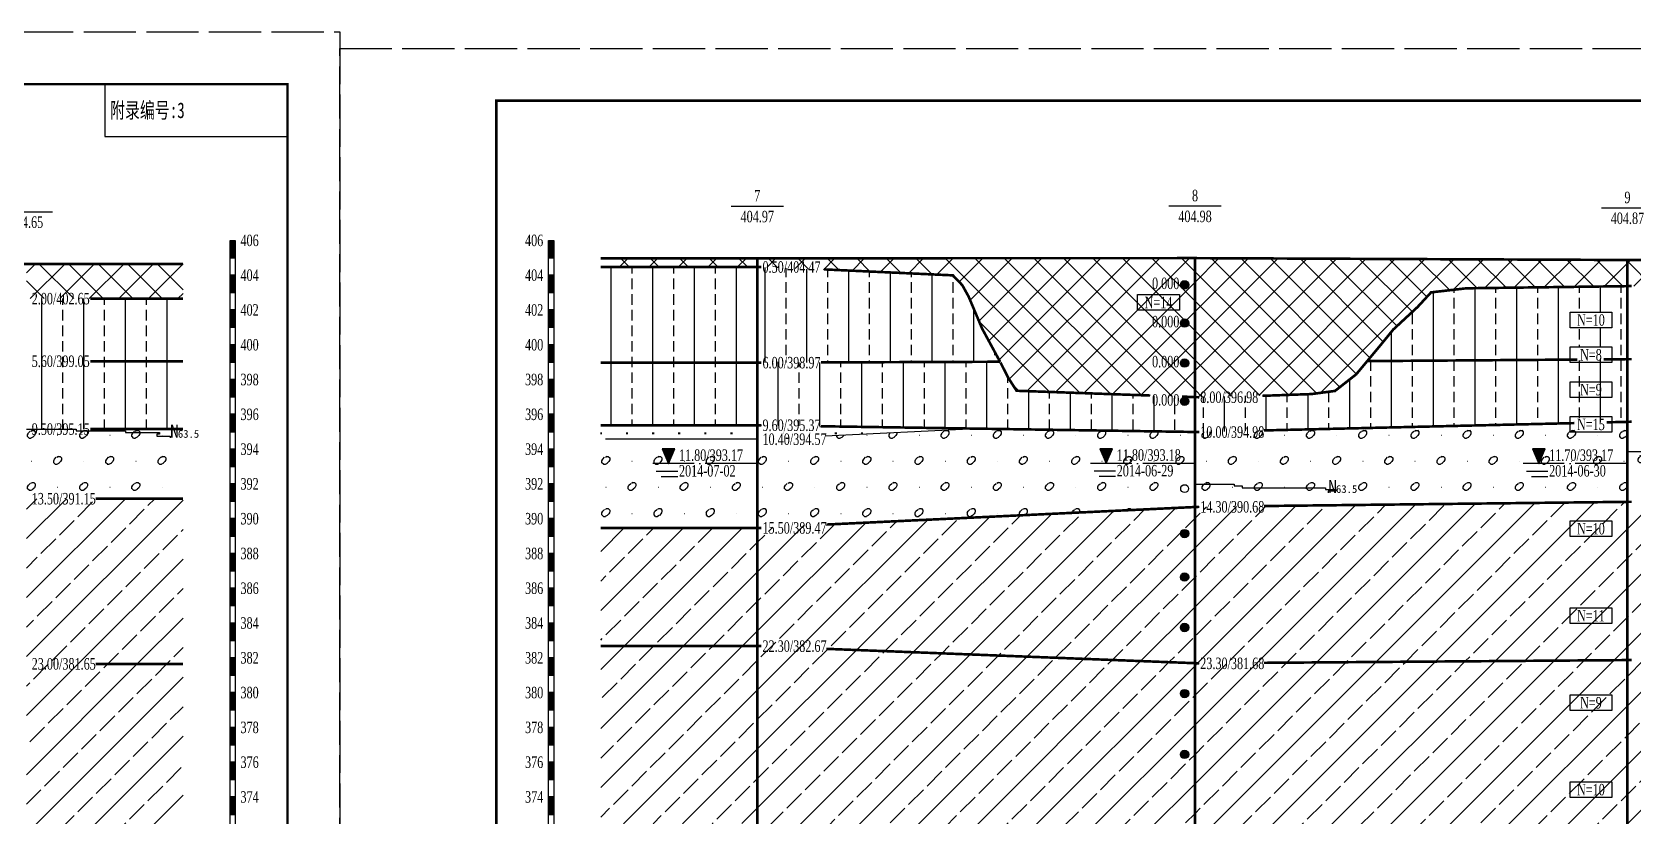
# Model space of a CAD drawing. Header units: millimetres. Extents: x -30 to 2967, y -786 to 1322.
# Drawn here: x 1327.5 to 1634.2, y -52.3 to 98 of the extents above; entities that cross this region are included whole.
import ezdxf
from ezdxf.enums import TextEntityAlignment as Align

# ---------------------------------------------------------------- set-up
doc = ezdxf.new("R2010")
doc.units = ezdxf.units.MM
doc.linetypes.add('SWX', pattern=[12, 10, -1, 0, -1])
doc.linetypes.add('XX', pattern=[12, 10, -2])
doc.layers.add('DXSW', color=7, linetype='Continuous')
doc.layers.add('MASKTEXT', color=7, linetype='Continuous')
doc.styles.add('Dzcd', font='TIMES.TTF')
doc.styles.get("Standard").update_dxf_attribs({"font": 'SimSun.ttf'})
pattern_1 = [(90, (901.454, -1295.301), (-8, 5e-16), [2, -1]), (90, (905.454, -1295.301), (-8, 5e-16), [])]
pattern_2 = [(45, (901.454, -1295.301), (-5.656854, 5.656854), []), (45, (907.111, -1295.301), (-2.828427, 8.48528), [4, -1])]
pattern_3 = [(0, (1466.4875, -1295.3008), (2.5, 4.33), [0, -5]), (0, (1466.5875, -1295.3008), (2.5, 4.33), [0, -5]), (0, (1466.4875, -1295.2008), (2.5, 4.33), [0, -5]), (0, (1466.5875, -1295.2008), (2.5, 4.33), [0, -5])]
pattern_4 = [(45, (1466.4875, -1295.3008), (-2.828427, 2.828427), []), (315, (1466.4875, -1295.3008), (2.828427, 2.828427), [])]
pattern_5 = [(90, (1466.4875, -1295.301), (-8, 5e-16), [2, -1]), (90, (1470.4875, -1295.301), (-8, 5e-16), [])]
pattern_6 = [(0, (1467.001, -1294.862), (5, 5), [0.3756, -9.6244]), (0, (1467.558, -1293.383), (5, 5), [0.3798, -9.6202]), (135, (1467.001, -1294.862), (-5.000023, -5.000023), [0.3906, -6.6804]), (315, (1467.938, -1293.383), (5.000023, 5.000023), [0.3828, -6.6883]), (90, (1466.725, -1294.5856), (-5, 5), [0.377, -9.623]), (270, (1468.2085, -1293.6537), (5, -5), [0.3751, -9.6249]), (45, (1466.882, -1293.8944), (-5.000023, 5.000023), [0.492, -6.5791]), (225, (1468.035, -1294.3756), (5.000023, -5.000023), [0.4449, -6.6262]), (63.4348, (1466.725, -1294.209), (-10.000075, -6e-05), [0.3513, -22.0094]), (243.4348, (1468.2085, -1294.028), (10.000075, 6e-05), [0.3886, -21.9721]), (63.4348, (1471.725, -1289.209), (-10.000075, -6e-05), [0.3513, -22.0094]), (243.4348, (1473.2085, -1289.028), (10.000075, 6e-05), [0.3886, -21.9721]), (63.4348, (1476.725, -1284.209), (-10.000075, -6e-05), [0.3513, -22.0094]), (243.4348, (1478.2085, -1284.028), (10.000075, 6e-05), [0.3886, -21.9721]), (63.4348, (1481.725, -1279.209), (-10.000075, -6e-05), [0.3513, -22.0094]), (243.4348, (1483.2085, -1279.028), (10.000075, 6e-05), [0.3886, -21.9721]), (26.5659, (1467.23, -1293.5465), (-9.998806, 0.000297), [0.3657, -21.9937]), (206.5659, (1467.72, -1294.69), (9.999964, 0.000282), [0.3838, -21.9769]), (26.5659, (1472.23, -1288.5465), (-9.998806, 0.000297), [0.3657, -21.9937]), (206.5659, (1472.72, -1289.69), (9.999964, 0.000282), [0.3838, -21.9769]), (0, (1472.482, -1294.288), (0, 10), [0.05, -9.95]), (0, (1477.482, -1289.288), (0, 10), [0.05, -9.95])]
pattern_7 = [(45, (1466.4875, -1295.301), (-5.656854, 5.656854), []), (45, (1472.1445, -1295.301), (-2.828427, 8.48528), [4, -1])]
pattern_8 = [(90, (0, 0), (-8, 5e-16), [2, -1]), (90, (4, 0), (-8, 5e-16), [])]

# ---------------------------------------------------------------- blocks, each defined once
blk = doc.blocks.new('TL_YZY')
h = blk.add_hatch(color=256)
edge = h.paths.add_edge_path()
edge.add_arc((0, -0.79), 0.8, 0, 360)
blk.add_circle((0, -0.79), 0.8)
blk = doc.blocks.new('TL_BGN')
blk.add_lwpolyline([(-8, 0), (0, 0), (0, -3), (-8, -3)], close=True)
blk = doc.blocks.new('TL_RDY')
blk.add_circle((0, -1.51), 0.75)
blk = doc.blocks.new('tl_shw')
blk.add_hatch(color=256).paths.add_polyline_path([(1.21, 2.81), (-1.21, 2.81), (0, -0.04)])
for p, q in [((-2.35, -1.44), (1.77, -1.44)), ((1.77, -2.55), (-1.39, -2.55))]:
    blk.add_line(p, q)
at = {"flags": 128}
blk.add_lwpolyline([(1.21, 2.81), (-1.21, 2.81), (0, -0.04)], close=True, dxfattribs=at)

msp = doc.modelspace()

# ---------------------------------------------------------------- hatches: boundary and pattern name
for points in [[(1365.49, 54.7), (1365.49, 58.03), (1366.49, 58.03), (1366.49, 54.7)], [(1426.49, 54.7), (1426.49, 58.03), (1427.49, 58.03), (1427.49, 54.7)], [(1365.49, 48.03), (1365.49, 51.37), (1366.49, 51.37), (1366.49, 48.03)], [(1426.49, 48.03), (1426.49, 51.37), (1427.49, 51.37), (1427.49, 48.03)], [(1365.49, 41.37), (1365.49, 44.7), (1366.49, 44.7), (1366.49, 41.37)], [(1426.49, 41.37), (1426.49, 44.7), (1427.49, 44.7), (1427.49, 41.37)], [(1365.49, 34.7), (1365.49, 38.03), (1366.49, 38.03), (1366.49, 34.7)], [(1426.49, 34.7), (1426.49, 38.03), (1427.49, 38.03), (1427.49, 34.7)], [(1365.49, 28.03), (1365.49, 31.37), (1366.49, 31.37), (1366.49, 28.03)], [(1426.49, 28.03), (1426.49, 31.37), (1427.49, 31.37), (1427.49, 28.03)], [(1365.49, 21.37), (1365.49, 24.7), (1366.49, 24.7), (1366.49, 21.37)], [(1426.49, 21.37), (1426.49, 24.7), (1427.49, 24.7), (1427.49, 21.37)], [(1365.49, 14.7), (1365.49, 18.03), (1366.49, 18.03), (1366.49, 14.7)], [(1426.49, 14.7), (1426.49, 18.03), (1427.49, 18.03), (1427.49, 14.7)], [(1365.49, 8.03), (1365.49, 11.37), (1366.49, 11.37), (1366.49, 8.03)], [(1426.49, 8.03), (1426.49, 11.37), (1427.49, 11.37), (1427.49, 8.03)], [(1365.49, 1.37), (1365.49, 4.7), (1366.49, 4.7), (1366.49, 1.37)], [(1426.49, 1.37), (1426.49, 4.7), (1427.49, 4.7), (1427.49, 1.37)], [(1365.49, -5.3), (1365.49, -1.97), (1366.49, -1.97), (1366.49, -5.3)], [(1426.49, -5.3), (1426.49, -1.97), (1427.49, -1.97), (1427.49, -5.3)], [(1365.49, -11.97), (1365.49, -8.63), (1366.49, -8.63), (1366.49, -11.97)], [(1426.49, -11.97), (1426.49, -8.63), (1427.49, -8.63), (1427.49, -11.97)], [(1365.49, -18.63), (1365.49, -15.3), (1366.49, -15.3), (1366.49, -18.63)], [(1426.49, -18.63), (1426.49, -15.3), (1427.49, -15.3), (1427.49, -18.63)], [(1365.49, -25.3), (1365.49, -21.97), (1366.49, -21.97), (1366.49, -25.3)], [(1426.49, -25.3), (1426.49, -21.97), (1427.49, -21.97), (1427.49, -25.3)], [(1365.49, -31.97), (1365.49, -28.63), (1366.49, -28.63), (1366.49, -31.97)], [(1426.49, -31.97), (1426.49, -28.63), (1427.49, -28.63), (1427.49, -31.97)], [(1365.49, -38.63), (1365.49, -35.3), (1366.49, -35.3), (1366.49, -38.63)], [(1426.49, -38.63), (1426.49, -35.3), (1427.49, -35.3), (1427.49, -38.63)], [(1365.49, -45.3), (1365.49, -41.97), (1366.49, -41.97), (1366.49, -45.3)], [(1426.49, -45.3), (1426.49, -41.97), (1427.49, -41.97), (1427.49, -45.3)], [(1365.49, -51.97), (1365.49, -48.63), (1366.49, -48.63), (1366.49, -51.97)], [(1426.49, -51.97), (1426.49, -48.63), (1427.49, -48.63), (1427.49, -51.97)]]:
    msp.add_hatch(color=256).paths.add_polyline_path(points)
h = msp.add_hatch()
h.set_pattern_fill('素填土', color=256, style=0)
h.set_pattern_definition([(45, (901.454, -1295.3008), (-2.828427, 2.828427), []), (315, (901.454, -1295.3008), (2.828427, 2.828427), [])])
h.paths.add_polyline_path([(1326.49, 53.53), (1356.49, 53.53), (1356.49, 46.87), (1326.49, 46.87)])
h.paths.add_polyline_path([(1326.91, 45.15), (1338.93, 45.15), (1338.93, 48.6), (1326.91, 48.6)], flags=8)
h = msp.add_hatch()
h.set_pattern_fill('素填土', color=256, style=0)
h.set_pattern_definition(pattern_4)
h.paths.add_polyline_path([(1436.49, 54.6), (1466.49, 54.6), (1466.49, 52.93), (1436.49, 52.93)])
h = msp.add_hatch()
h.set_pattern_fill('黄土状粉质粘土', color=256, style=0)
h.set_pattern_definition(pattern_5)
h.paths.add_polyline_path([(1436.49, 52.93), (1466.49, 52.93), (1466.49, 34.6), (1436.49, 34.6)])
h = msp.add_hatch()
h.set_pattern_fill('素填土', color=256, style=0)
h.set_pattern_definition(pattern_4)
h.paths.add_polyline_path([(1466.49, 54.6), (1550.35, 54.63), (1550.35, 27.97), (1533.26, 28.59), (1516.16, 29.21), (1514.56, 31.72), (1513.02, 34.74), (1509.55, 41.15), (1506.97, 47.27), (1505.77, 49.44), (1503.96, 51.33), (1466.49, 52.93)])
h.paths.add_polyline_path([(1541.68, 48.09), (1547.91, 48.09), (1547.91, 51.45), (1541.68, 51.45)], flags=24)
h.paths.add_polyline_path([(1541.68, 40.76), (1547.91, 40.76), (1547.91, 44.12), (1541.68, 44.12)], flags=24)
h.paths.add_polyline_path([(1541.68, 33.09), (1547.91, 33.09), (1547.91, 36.45), (1541.68, 36.45)], flags=24)
h.paths.add_polyline_path([(1540.18, 44.44), (1546.53, 44.44), (1546.53, 47.79), (1540.18, 47.79)], flags=24)
h.paths.add_polyline_path([(1466.91, 51.21), (1478.93, 51.21), (1478.93, 54.66), (1466.91, 54.66)], flags=9)
h = msp.add_hatch()
h.set_pattern_fill('黄土状粉质粘土', color=256, style=0)
h.set_pattern_definition(pattern_8)
h.paths.add_polyline_path([(1513, 34.77), (1509.55, 41.15), (1506.97, 47.27), (1505.77, 49.44), (1503.96, 51.33), (1466.49, 52.93), (1466.49, 34.6), (1478.7, 34.64)])
h.paths.add_polyline_path([(1466.91, 32.88), (1478.93, 32.88), (1478.93, 36.33), (1466.91, 36.33)], flags=9)
h.paths.add_polyline_path([(1466.91, 51.21), (1478.93, 51.21), (1478.93, 54.66), (1466.91, 54.66)], flags=9)
h = msp.add_hatch()
h.set_pattern_fill('素填土', color=256, style=0)
h.set_pattern_definition(pattern_4)
h.paths.add_polyline_path([(1550.35, 54.63), (1633.19, 54.27), (1633.19, 49.27), (1602.36, 48.85), (1595.57, 48.07), (1593, 45.28), (1588.32, 40.94), (1585.87, 37.93), (1583.45, 35.03), (1581.22, 32.36), (1577.17, 29.18), (1572.66, 28.58), (1550.35, 27.97)])
h.paths.add_polyline_path([(1550.78, 26.25), (1562.79, 26.25), (1562.79, 29.7), (1550.78, 29.7)], flags=9)
h = msp.add_hatch()
h.set_pattern_fill('素填土', color=256, style=0)
h.set_pattern_definition(pattern_4)
h.paths.add_polyline_path([(1633.19, 54.27), (1695.19, 53.73), (1695.19, 47.07), (1633.19, 49.27)])
edge = h.paths.add_edge_path(flags=16)
edge.add_arc((1659.19, 51.19), 2, 0, 360)
h.paths.add_polyline_path([(1665.67, 47.46), (1670.7, 47.46), (1670.7, 54.02), (1665.67, 54.02)], flags=25)
h.paths.add_polyline_path([(1669.91, 48.32), (1672.29, 48.32), (1672.29, 51.2), (1669.91, 51.2)], flags=24)
h.paths.add_polyline_path([(1669.89, 50.8), (1675.22, 50.8), (1675.22, 53.8), (1669.89, 53.8)], flags=24)
h.paths.add_polyline_path([(1633.61, 47.55), (1645.63, 47.55), (1645.63, 51), (1633.61, 51)], flags=25)
h = msp.add_hatch()
h.set_pattern_fill('黄土状粉质粘土', color=256, style=0)
h.set_pattern_definition(pattern_8)
h.paths.add_polyline_path([(1633.19, 49.26), (1602.36, 48.85), (1595.57, 48.07), (1593, 45.28), (1588.32, 40.94), (1585.87, 37.93), (1583.44, 35.02), (1622.19, 35.21), (1622.19, 37.6), (1630.19, 37.6), (1630.19, 35.25), (1633.19, 35.27)])
h.paths.add_polyline_path([(1622.19, 44.27), (1630.19, 44.27), (1630.19, 41.27), (1622.19, 41.27)], flags=16)
h.paths.add_polyline_path([(1623.01, 41.07), (1629.36, 41.07), (1629.36, 44.42), (1623.01, 44.42)], flags=24)
h = msp.add_hatch()
h.set_pattern_fill('黄土状粉质粘土', color=256, style=0)
h.set_pattern_definition(pattern_8)
h.paths.add_polyline_path([(1633.19, 49.27), (1695.19, 47.07), (1695.19, 34.4), (1633.19, 35.27)])
edge = h.paths.add_edge_path(flags=16)
edge.add_arc((1659.19, 41.63), 2, 0, 360)
h.paths.add_polyline_path([(1686.51, 44.86), (1692.75, 44.86), (1692.75, 48.22), (1686.51, 48.22)], flags=24)
h.paths.add_polyline_path([(1686.51, 38.19), (1692.75, 38.19), (1692.75, 41.55), (1686.51, 41.55)], flags=24)
h.paths.add_polyline_path([(1665.67, 37.86), (1670.7, 37.86), (1670.7, 44.43), (1665.67, 44.43)], flags=24)
h.paths.add_polyline_path([(1669.91, 38.72), (1672.29, 38.72), (1672.29, 41.61), (1669.91, 41.61)], flags=24)
h.paths.add_polyline_path([(1669.89, 41.2), (1674, 41.2), (1674, 44.2), (1669.89, 44.2)], flags=24)
h.paths.add_polyline_path([(1633.61, 47.55), (1645.63, 47.55), (1645.63, 51), (1633.61, 51)], flags=9)
h.paths.add_polyline_path([(1633.61, 33.55), (1645.63, 33.55), (1645.63, 37), (1633.61, 37)], flags=9)
h = msp.add_hatch()
h.set_pattern_fill('黄土状粉质粘土', color=256, style=0)
h.set_pattern_definition(pattern_1)
h.paths.add_polyline_path([(1326.49, 46.87), (1356.49, 46.87), (1356.49, 34.87), (1326.49, 34.87)])
h.paths.add_polyline_path([(1326.91, 45.15), (1338.93, 45.15), (1338.93, 48.6), (1326.91, 48.6)], flags=8)
h.paths.add_polyline_path([(1326.91, 33.15), (1338.93, 33.15), (1338.93, 36.6), (1326.91, 36.6)], flags=8)
h = msp.add_hatch()
h.set_pattern_fill('黄土状粉质粘土', color=256, style=0)
h.set_pattern_definition(pattern_8)
h.paths.add_polyline_path([(1633.19, 35.27), (1695.19, 34.4), (1695.19, 19.4), (1633.19, 23.27)])
edge = h.paths.add_edge_path(flags=16)
edge.add_arc((1659.19, 28.28), 2, 0, 360)
h.paths.add_polyline_path([(1686.51, 31.53), (1692.75, 31.53), (1692.75, 34.89), (1686.51, 34.89)], flags=24)
h.paths.add_polyline_path([(1686.51, 24.86), (1692.75, 24.86), (1692.75, 28.22), (1686.51, 28.22)], flags=24)
h.paths.add_polyline_path([(1665.67, 24.39), (1670.7, 24.39), (1670.7, 30.96), (1665.67, 30.96)], flags=24)
h.paths.add_polyline_path([(1669.91, 25.25), (1672.29, 25.25), (1672.29, 28.13), (1669.91, 28.13)], flags=24)
h.paths.add_polyline_path([(1669.89, 27.73), (1674, 27.73), (1674, 30.73), (1669.89, 30.73)], flags=24)
h.paths.add_polyline_path([(1633.61, 33.55), (1645.63, 33.55), (1645.63, 37), (1633.61, 37)], flags=9)
h.paths.add_polyline_path([(1633.61, 21.55), (1645.63, 21.55), (1645.63, 25), (1633.61, 25)], flags=25)
h.paths.add_polyline_path([(1686.51, 18.19), (1692.75, 18.19), (1692.75, 21.55), (1686.51, 21.55)], flags=9)
h = msp.add_hatch()
h.set_pattern_fill('黄土状粉质粘土', color=256, style=0)
h.set_pattern_definition(pattern_1)
h.paths.add_polyline_path([(1326.49, 34.87), (1356.49, 34.87), (1356.49, 21.87), (1326.49, 21.87)])
h.paths.add_polyline_path([(1326.91, 33.15), (1338.93, 33.15), (1338.93, 36.6), (1326.91, 36.6)], flags=8)
h.paths.add_polyline_path([(1326.91, 20.15), (1338.93, 20.15), (1338.93, 23.6), (1326.91, 23.6)], flags=8)
h = msp.add_hatch()
h.set_pattern_fill('黄土状粉质粘土', color=256, style=0)
h.set_pattern_definition(pattern_5)
h.paths.add_polyline_path([(1436.49, 34.6), (1466.49, 34.6), (1466.49, 22.6), (1436.49, 22.6)])
h = msp.add_hatch()
h.set_pattern_fill('黄土状粉质粘土', color=256, style=0)
h.set_pattern_definition(pattern_5)
h.paths.add_polyline_path([(1466.49, 34.6), (1513, 34.77), (1514.56, 31.72), (1516.16, 29.21), (1533.26, 28.59), (1550.35, 27.97), (1550.35, 21.3), (1466.49, 22.6)])
h.paths.add_polyline_path([(1541.68, 25.76), (1547.91, 25.76), (1547.91, 29.12), (1541.68, 29.12)], flags=24)
h.paths.add_polyline_path([(1466.91, 32.88), (1478.93, 32.88), (1478.93, 36.33), (1466.91, 36.33)], flags=9)
h.paths.add_polyline_path([(1466.91, 20.88), (1478.93, 20.88), (1478.93, 24.33), (1466.91, 24.33)], flags=9)
h = msp.add_hatch()
h.set_pattern_fill('黄土状粉质粘土', color=256, style=0)
h.set_pattern_definition(pattern_8)
h.paths.add_polyline_path([(1550.35, 27.97), (1572.66, 28.58), (1577.17, 29.18), (1581.22, 32.36), (1583.44, 35.02), (1633.19, 35.27), (1633.19, 23.27), (1550.35, 21.3)])
h.paths.add_polyline_path([(1623.58, 27.73), (1628.79, 27.73), (1628.79, 31.09), (1623.58, 31.09)], flags=24)
h.paths.add_polyline_path([(1550.78, 26.25), (1562.79, 26.25), (1562.79, 29.7), (1550.78, 29.7)], flags=24)
h.paths.add_polyline_path([(1550.78, 19.58), (1563.93, 19.58), (1563.93, 23.03), (1550.78, 23.03)], flags=9)
h.paths.add_polyline_path([(1622.19, 24.27), (1630.19, 24.27), (1630.19, 21.27), (1622.19, 21.27)])
h.paths.add_polyline_path([(1622.19, 24.27), (1630.19, 24.27), (1630.19, 21.27), (1622.19, 21.27)], flags=16)
h.paths.add_polyline_path([(1623.01, 21.07), (1629.36, 21.07), (1629.36, 24.42), (1623.01, 24.42)], flags=9)
h = msp.add_hatch()
h.set_pattern_fill('卵石', color=256, style=0)
h.set_pattern_definition([(0, (0.5137, 0.439), (5, 5), [0.3756, -9.6244]), (0, (1.0705, 1.918), (5, 5), [0.3798, -9.6202]), (135, (0.514, 0.439), (-5.000023, -5.000023), [0.3906, -6.6804]), (315, (1.45, 1.918), (5.000023, 5.000023), [0.3828, -6.6883]), (90, (0.2375, 0.715), (-5, 5), [0.377, -9.623]), (270, (1.721, 1.647), (5, -5), [0.3751, -9.6249]), (45, (0.3946, 1.4064), (-5.000023, 5.000023), [0.492, -6.5791]), (225, (1.547, 0.925), (5.000023, -5.000023), [0.4449, -6.6262]), (63.4348, (0.2375, 1.092), (-10.000075, -6e-05), [0.3513, -22.0094]), (243.4348, (1.721, 1.273), (10.000075, 6e-05), [0.3886, -21.9721]), (63.4348, (5.2375, 6.092), (-10.000075, -6e-05), [0.3513, -22.0094]), (243.4348, (6.721, 6.273), (10.000075, 6e-05), [0.3886, -21.9721]), (63.4348, (10.2375, 11.092), (-10.000075, -6e-05), [0.3513, -22.0094]), (243.4348, (11.721, 11.273), (10.000075, 6e-05), [0.3886, -21.9721]), (63.4348, (15.2375, 16.092), (-10.000075, -6e-05), [0.3513, -22.0094]), (243.4348, (16.721, 16.273), (10.000075, 6e-05), [0.3886, -21.9721]), (26.5659, (0.7425, 1.7543), (-9.998806, 0.000297), [0.3657, -21.9937]), (206.5659, (1.2326, 0.6106), (9.999964, 0.000282), [0.3838, -21.9769]), (26.5659, (5.7425, 6.7543), (-9.998806, 0.000297), [0.3657, -21.9937]), (206.5659, (6.2326, 5.6106), (9.999964, 0.000282), [0.3838, -21.9769]), (0, (5.994, 1.013), (0, 10), [0.05, -9.95]), (0, (10.994, 6.013), (0, 10), [0.05, -9.95])])
h.paths.add_polyline_path([(1633.19, 23.27), (1695.19, 19.4), (1695.19, 8.73), (1633.19, 7.93)])
edge = h.paths.add_edge_path(flags=16)
edge.add_arc((1653.07, 12.99), 2, 0, 360)
h.paths.add_polyline_path([(1686.51, 18.19), (1692.75, 18.19), (1692.75, 21.55), (1686.51, 21.55)], flags=24)
h.paths.add_polyline_path([(1669.61, 15.28), (1682.76, 15.28), (1682.76, 18.73), (1669.61, 18.73)], flags=24)
h.paths.add_polyline_path([(1669.63, 12.3), (1681.36, 12.3), (1681.36, 15.65), (1669.63, 15.65)], flags=24)
h.paths.add_polyline_path([(1655.47, 9.08), (1660.51, 9.08), (1660.51, 15.65), (1655.47, 15.65)], flags=24)
h.paths.add_polyline_path([(1659.71, 9.94), (1662.09, 9.94), (1662.09, 12.83), (1659.71, 12.83)], flags=24)
h.paths.add_polyline_path([(1659.69, 12.42), (1663.81, 12.42), (1663.81, 15.42), (1659.69, 15.42)], flags=24)
h.paths.add_polyline_path([(1633.61, 21.55), (1645.63, 21.55), (1645.63, 25), (1633.61, 25)], flags=9)
h.paths.add_polyline_path([(1633.61, 6.21), (1646.76, 6.21), (1646.76, 9.66), (1633.61, 9.66)], flags=9)
edge = h.paths.add_edge_path(flags=16)
edge.add_arc((1693.19, 11.22), 0.75, 0, 360)
h = msp.add_hatch()
h.set_pattern_fill('卵石', color=256, style=0)
h.set_pattern_definition([(0, (901.968, -1294.862), (5, 5), [0.3756, -9.6244]), (0, (902.5247, -1293.383), (5, 5), [0.3798, -9.6202]), (135, (901.968, -1294.862), (-5.000023, -5.000023), [0.3906, -6.6804]), (315, (902.9045, -1293.383), (5.000023, 5.000023), [0.3828, -6.6883]), (90, (901.6917, -1294.5856), (-5, 5), [0.377, -9.623]), (270, (903.175, -1293.6537), (5, -5), [0.3751, -9.6249]), (45, (901.849, -1293.8944), (-5.000023, 5.000023), [0.492, -6.5791]), (225, (903.001, -1294.3756), (5.000023, -5.000023), [0.4449, -6.6262]), (63.4348, (901.692, -1294.209), (-10.000075, -6e-05), [0.3513, -22.0094]), (243.4348, (903.175, -1294.028), (10.000075, 6e-05), [0.3886, -21.9721]), (63.4348, (906.692, -1289.209), (-10.000075, -6e-05), [0.3513, -22.0094]), (243.4348, (908.175, -1289.028), (10.000075, 6e-05), [0.3886, -21.9721]), (63.4348, (911.692, -1284.209), (-10.000075, -6e-05), [0.3513, -22.0094]), (243.4348, (913.175, -1284.028), (10.000075, 6e-05), [0.3886, -21.9721]), (63.4348, (916.692, -1279.209), (-10.000075, -6e-05), [0.3513, -22.0094]), (243.4348, (918.175, -1279.028), (10.000075, 6e-05), [0.3886, -21.9721]), (26.5659, (902.1967, -1293.5465), (-9.998806, 0.000297), [0.3657, -21.9937]), (206.5659, (902.6868, -1294.69), (9.999964, 0.000282), [0.3838, -21.9769]), (26.5659, (907.1967, -1288.5465), (-9.998806, 0.000297), [0.3657, -21.9937]), (206.5659, (907.6868, -1289.69), (9.999964, 0.000282), [0.3838, -21.9769]), (0, (907.449, -1294.288), (0, 10), [0.05, -9.95]), (0, (912.449, -1289.288), (0, 10), [0.05, -9.95])])
h.paths.add_polyline_path([(1326.49, 21.87), (1356.49, 21.87), (1356.49, 8.53), (1326.49, 8.53)])
h.paths.add_polyline_path([(1326.91, 20.15), (1338.93, 20.15), (1338.93, 23.6), (1326.91, 23.6)], flags=8)
h.paths.add_polyline_path([(1326.91, 6.81), (1340.06, 6.81), (1340.06, 10.26), (1326.91, 10.26)], flags=8)
h = msp.add_hatch()
h.set_pattern_fill('卵石', color=256, style=0)
h.set_pattern_definition(pattern_6)
h.paths.add_polyline_path([(1436.49, 22.6), (1466.49, 22.6), (1466.49, 2.93), (1436.49, 2.93)])
h.paths.add_polyline_path([(1436.59, 22.5), (1466.49, 22.6), (1466.49, 19.93), (1436.59, 19.93)], flags=16)
h.paths.add_polyline_path([(1450.91, 15.15), (1464.06, 15.15), (1464.06, 18.6), (1450.91, 18.6)], flags=24)
h.paths.add_polyline_path([(1450.93, 12.16), (1462.66, 12.16), (1462.66, 15.52), (1450.93, 15.52)], flags=24)
h = msp.add_hatch()
h.set_pattern_fill('中砂', color=256, style=0)
h.set_pattern_definition(pattern_3)
h.paths.add_polyline_path([(1436.59, 22.5), (1466.49, 22.6), (1466.49, 19.93), (1436.59, 19.93)])
h = msp.add_hatch()
h.set_pattern_fill('卵石', color=256, style=0)
h.set_pattern_definition(pattern_6)
h.paths.add_polyline_path([(1466.49, 22.6), (1550.35, 21.3), (1550.35, 6.97), (1466.49, 2.93)])
h.paths.add_polyline_path([(1466.59, 22.5), (1508.42, 21.95), (1466.59, 19.93)], flags=16)
h.paths.add_polyline_path([(1534.78, 15.18), (1547.93, 15.18), (1547.93, 18.63), (1534.78, 18.63)], flags=24)
h.paths.add_polyline_path([(1534.79, 12.19), (1546.52, 12.19), (1546.52, 15.55), (1534.79, 15.55)], flags=24)
h.paths.add_polyline_path([(1466.91, 20.88), (1478.93, 20.88), (1478.93, 24.33), (1466.91, 24.33)], flags=9)
h.paths.add_polyline_path([(1466.91, 18.21), (1480.06, 18.21), (1480.06, 21.66), (1466.91, 21.66)], flags=24)
h.paths.add_polyline_path([(1466.91, 1.21), (1480.06, 1.21), (1480.06, 4.66), (1466.91, 4.66)], flags=9)
h = msp.add_hatch()
h.set_pattern_fill('中砂', color=256, style=0)
h.set_pattern_definition(pattern_3)
h.paths.add_polyline_path([(1466.59, 22.5), (1508.42, 21.95), (1466.59, 19.93)])
h = msp.add_hatch()
h.set_pattern_fill('卵石', color=256, style=0)
h.set_pattern_definition(pattern_6)
h.paths.add_polyline_path([(1550.35, 21.3), (1633.19, 23.27), (1633.19, 7.93), (1550.35, 6.97)])
h.paths.add_polyline_path([(1623.01, 21.07), (1629.36, 21.07), (1629.36, 24.42), (1623.01, 24.42)], flags=9)
h.paths.add_polyline_path([(1617.61, 15.15), (1630.76, 15.15), (1630.76, 18.6), (1617.61, 18.6)], flags=24)
h.paths.add_polyline_path([(1617.63, 12.17), (1629.36, 12.17), (1629.36, 15.52), (1617.63, 15.52)], flags=24)
h.paths.add_polyline_path([(1550.78, 19.58), (1563.93, 19.58), (1563.93, 23.03), (1550.78, 23.03)], flags=24)
h.paths.add_polyline_path([(1550.78, 5.25), (1563.93, 5.25), (1563.93, 8.7), (1550.78, 8.7)], flags=9)
h = msp.add_hatch()
h.set_pattern_fill('粉质粘土', color=256, style=0)
h.set_pattern_definition(pattern_2)
h.paths.add_polyline_path([(1326.49, 8.53), (1356.49, 8.53), (1356.49, -23.13), (1326.49, -23.13)])
h.paths.add_polyline_path([(1326.91, 6.81), (1340.06, 6.81), (1340.06, 10.26), (1326.91, 10.26)], flags=8)
h.paths.add_polyline_path([(1326.91, -24.85), (1340.06, -24.85), (1340.06, -21.4), (1326.91, -21.4)], flags=8)
h = msp.add_hatch()
h.set_pattern_fill('粉质粘土', color=256, style=0)
h.set_pattern_definition(pattern_7)
h.paths.add_polyline_path([(1633.19, 7.93), (1695.19, 8.73), (1695.19, -25.6), (1633.19, -22.4)])
edge = h.paths.add_edge_path(flags=16)
edge.add_arc((1659.19, -7.74), 2, 0, 360)
h.paths.add_polyline_path([(1665.67, -11.45), (1670.7, -11.45), (1670.7, -4.89), (1665.67, -4.89)], flags=24)
h.paths.add_polyline_path([(1669.9, -10.6), (1672.3, -10.6), (1672.3, -7.68), (1669.9, -7.68)], flags=24)
h.paths.add_polyline_path([(1669.89, -8.11), (1674, -8.11), (1674, -5.11), (1669.89, -5.11)], flags=24)
h.paths.add_polyline_path([(1633.61, 6.21), (1646.76, 6.21), (1646.76, 9.66), (1633.61, 9.66)], flags=9)
h.paths.add_polyline_path([(1633.61, -24.12), (1646.76, -24.12), (1646.76, -20.67), (1633.61, -20.67)], flags=25)
h = msp.add_hatch()
h.set_pattern_fill('粉质粘土', color=256, style=0)
h.set_pattern_definition(pattern_7)
h.paths.add_polyline_path([(1466.49, 2.93), (1550.35, 6.97), (1550.35, -23.03), (1466.49, -19.73)])
h.paths.add_polyline_path([(1466.91, 1.21), (1480.06, 1.21), (1480.06, 4.66), (1466.91, 4.66)], flags=24)
h.paths.add_polyline_path([(1466.91, -21.45), (1480.06, -21.45), (1480.06, -18), (1466.91, -18)], flags=25)
h = msp.add_hatch()
h.set_pattern_fill('粉质粘土', color=256, style=0)
h.set_pattern_definition(pattern_7)
h.paths.add_polyline_path([(1550.35, 6.97), (1633.19, 7.93), (1633.19, -22.4), (1550.35, -23.03)])
h.paths.add_polyline_path([(1623.02, -15.59), (1629.36, -15.59), (1629.36, -12.25), (1623.02, -12.25)], flags=24)
h.paths.add_polyline_path([(1623.01, 1.07), (1629.36, 1.07), (1629.36, 4.42), (1623.01, 4.42)], flags=24)
h.paths.add_polyline_path([(1550.78, 5.25), (1563.93, 5.25), (1563.93, 8.7), (1550.78, 8.7)], flags=9)
h.paths.add_polyline_path([(1550.78, -24.75), (1563.93, -24.75), (1563.93, -21.3), (1550.78, -21.3)], flags=9)
h = msp.add_hatch()
h.set_pattern_fill('粉质粘土', color=256, style=0)
h.set_pattern_definition(pattern_7)
h.paths.add_polyline_path([(1436.49, 2.93), (1466.49, 2.93), (1466.49, -19.73), (1436.49, -19.73)])
h = msp.add_hatch()
h.set_pattern_fill('粉质粘土', color=256, style=0)
h.set_pattern_definition(pattern_7)
h.paths.add_polyline_path([(1466.49, -19.73), (1550.35, -23.03), (1550.35, -71.37), (1466.49, -72.07)])
h.paths.add_polyline_path([(1466.59, -53.83), (1550.36, -55.37), (1550.36, -71.37), (1466.59, -72.07)])
h.paths.add_polyline_path([(1540.18, -61.9), (1546.53, -61.9), (1546.53, -58.55), (1540.18, -58.55)], flags=24)
h.paths.add_polyline_path([(1466.91, -21.45), (1480.06, -21.45), (1480.06, -18), (1466.91, -18)], flags=9)
h.paths.add_polyline_path([(1466.91, -55.45), (1480.06, -55.45), (1480.06, -52), (1466.91, -52)], flags=24)
h.paths.add_polyline_path([(1466.91, -73.79), (1480.06, -73.79), (1480.06, -70.34), (1466.91, -70.34)], flags=9)
h = msp.add_hatch()
h.set_pattern_fill('粉质粘土', color=256, style=0)
h.set_pattern_definition(pattern_2)
h.paths.add_polyline_path([(1326.49, -23.13), (1356.49, -23.13), (1356.49, -61.8), (1326.49, -61.8)])
h.paths.add_polyline_path([(1326.59, -55.23), (1356.49, -55.13), (1356.49, -61.8), (1326.59, -61.8)], flags=0)
h.paths.add_polyline_path([(1326.91, -24.85), (1340.06, -24.85), (1340.06, -21.4), (1326.91, -21.4)], flags=8)
h.paths.add_polyline_path([(1326.91, -56.85), (1340.06, -56.85), (1340.06, -53.4), (1326.91, -53.4)], flags=8)
h.paths.add_polyline_path([(1326.91, -56.85), (1340.06, -56.85), (1340.06, -53.4), (1326.91, -53.4)], flags=8)
h.paths.add_polyline_path([(1326.91, -63.52), (1340.06, -63.52), (1340.06, -60.07), (1326.91, -60.07)], flags=8)
h = msp.add_hatch()
h.set_pattern_fill('粉质粘土', color=256, style=0)
h.set_pattern_definition(pattern_7)
h.paths.add_polyline_path([(1436.49, -19.73), (1466.49, -19.73), (1466.49, -72.07), (1436.49, -72.07)])
h.paths.add_polyline_path([(1436.59, -53.83), (1466.49, -53.73), (1466.49, -72.07), (1436.59, -72.07)], flags=16)
h = msp.add_hatch()
h.set_pattern_fill('粉质粘土', color=256, style=0)
h.set_pattern_definition(pattern_7)
h.paths.add_polyline_path([(1550.35, -23.03), (1633.19, -22.4), (1633.19, -65.73), (1550.35, -71.37)])
h.paths.add_polyline_path([(1550.46, -55.47), (1633.19, -54.4), (1633.19, -65.73), (1550.46, -71.37)])
h.paths.add_polyline_path([(1623.01, -48.93), (1629.36, -48.93), (1629.36, -45.58), (1623.01, -45.58)], flags=24)
h.paths.add_polyline_path([(1623.58, -32.27), (1628.79, -32.27), (1628.79, -28.91), (1623.58, -28.91)], flags=24)
h.paths.add_polyline_path([(1550.78, -24.75), (1563.93, -24.75), (1563.93, -21.3), (1550.78, -21.3)], flags=9)
h.paths.add_polyline_path([(1550.78, -57.09), (1563.93, -57.09), (1563.93, -53.64), (1550.78, -53.64)], flags=24)
h.paths.add_polyline_path([(1550.78, -73.09), (1563.93, -73.09), (1563.93, -69.64), (1550.78, -69.64)], flags=9)
h = msp.add_hatch()
h.set_pattern_fill('粉质粘土', color=256, style=0)
h.set_pattern_definition(pattern_7)
h.paths.add_polyline_path([(1633.19, -22.4), (1695.19, -25.6), (1695.19, -61.93), (1633.19, -65.73)])
edge = h.paths.add_edge_path(flags=16)
edge.add_arc((1659.19, -43.94), 2, 0, 360)
h.paths.add_polyline_path([(1633.29, -54.5), (1695.19, -53.6), (1695.19, -61.93), (1633.29, -65.73)])
h.paths.add_polyline_path([(1665.67, -47.44), (1670.7, -47.44), (1670.7, -40.87), (1665.67, -40.87)], flags=24)
h.paths.add_polyline_path([(1669.9, -46.58), (1672.3, -46.58), (1672.3, -43.67), (1669.9, -43.67)], flags=24)
h.paths.add_polyline_path([(1669.89, -44.1), (1674, -44.1), (1674, -41.1), (1669.89, -41.1)], flags=24)
h.paths.add_polyline_path([(1633.61, -24.12), (1646.76, -24.12), (1646.76, -20.67), (1633.61, -20.67)], flags=9)
h.paths.add_polyline_path([(1633.61, -56.12), (1646.76, -56.12), (1646.76, -52.67), (1633.61, -52.67)], flags=24)
h.paths.add_polyline_path([(1633.61, -67.45), (1646.76, -67.45), (1646.76, -64), (1633.61, -64)], flags=9)

# ---------------------------------------------------------------- linework, layer by layer
for p, q in [((1461.49, 64.6), (1471.49, 64.6)), ((1545.35, 64.63), (1555.35, 64.63)), ((1321.49, 63.53), (1331.49, 63.53)), ((1628.19, 64.27), (1638.19, 64.27)), ((1436.59, 22.5), (1467.29, 22.6)), ((1478.45, 22.34), (1508.42, 21.95)), ((1479.47, 20.55), (1508.42, 21.95)), ((1466.49, 19.93), (1437.39, 19.93))]:
    msp.add_line(p, q)
at = {"linetype": 'XX'}
for points in [[(821.45, -218.63), (821.45, 97.97), (1386.49, 97.97), (1386.49, -218.63)], [(1386.49, -218.63), (1386.49, 94.83), (1950.85, 94.83), (1950.85, -218.63)]]:
    msp.add_lwpolyline(points, close=True, dxfattribs=at)
at = {"const_width": 0.5}
for points in [[(851.45, -208.63), (851.45, 87.97), (1376.49, 87.97), (1376.49, -208.63)], [(1416.49, -208.63), (1416.49, 84.83), (1940.85, 84.83), (1940.85, -208.63)]]:
    msp.add_lwpolyline(points, close=True, dxfattribs=at)
msp.add_lwpolyline([(1341.49, 87.97), (1341.49, 77.97), (1376.49, 77.97)])
for points in [[(871.45, 57.97), (901.45, 57.97), (922.23, 57.67), (943, 57.38), (963.78, 57.09), (984.55, 56.8), (1005.33, 56.29), (1026.1, 55.78), (1046.88, 55.27), (1067.65, 54.77), (1083.45, 54.39), (1099.25, 54.02), (1115.05, 53.64), (1130.85, 53.27), (1155.3, 53.27), (1179.75, 53.28), (1204.2, 53.29), (1228.65, 53.3), (1253.11, 53.36), (1277.57, 53.42), (1302.03, 53.47), (1326.49, 53.53), (1356.49, 53.53)], [(1436.49, 54.6), (1466.49, 54.6), (1487.45, 54.61), (1508.42, 54.62), (1529.39, 54.62), (1550.35, 54.63), (1571.06, 54.54), (1591.77, 54.45), (1612.48, 54.36), (1633.19, 54.27), (1648.69, 54.13), (1664.19, 54), (1679.69, 53.87), (1695.19, 53.73), (1719.65, 53.52), (1744.12, 53.32), (1768.59, 53.11), (1793.05, 52.9), (1817.5, 53.38), (1841.95, 53.87), (1866.4, 54.35), (1890.85, 54.83), (1920.85, 54.83)], [(1467.29, 52.93), (1436.49, 52.93)], [(1338.7, 46.87), (1356.49, 46.87)], [(1338.7, 34.87), (1356.49, 34.87)], [(1467.29, 34.6), (1436.49, 34.6)], [(1478.7, 34.64), (1513, 34.77)], [(1583.28, 34.89), (1623.58, 35.19)], [(1628.66, 35.23), (1633.99, 35.27)], [(1338.7, 21.87), (1356.49, 21.87)], [(1467.29, 22.6), (1436.49, 22.6)], [(1478.7, 22.41), (1551.15, 21.3)], [(1563.58, 21.61), (1623.01, 23.01)], [(1629.21, 23.16), (1633.99, 23.27)], [(1339.72, 8.53), (1356.49, 8.53)], [(1479.72, 3.57), (1551.15, 6.97)], [(1563.58, 7.12), (1633.99, 7.93)], [(1467.29, 2.93), (1436.49, 2.93)], [(1467.29, -19.73), (1436.49, -19.73)], [(1479.72, -20.25), (1551.15, -23.03)], [(1339.72, -23.13), (1356.49, -23.13)], [(1563.58, -22.93), (1633.99, -22.4)]]:
    msp.add_lwpolyline(points, dxfattribs=at)
for points in [[(1365.49, 54.7), (1365.49, 58.03), (1366.49, 58.03), (1366.49, 54.7)], [(1426.49, 54.7), (1426.49, 58.03), (1427.49, 58.03), (1427.49, 54.7)], [(1365.49, 51.37), (1365.49, 54.7), (1366.49, 54.7), (1366.49, 51.37)], [(1426.49, 51.37), (1426.49, 54.7), (1427.49, 54.7), (1427.49, 51.37)], [(1365.49, 48.03), (1365.49, 51.37), (1366.49, 51.37), (1366.49, 48.03)], [(1426.49, 48.03), (1426.49, 51.37), (1427.49, 51.37), (1427.49, 48.03)], [(1365.49, 44.7), (1365.49, 48.03), (1366.49, 48.03), (1366.49, 44.7)], [(1426.49, 44.7), (1426.49, 48.03), (1427.49, 48.03), (1427.49, 44.7)], [(1365.49, 41.37), (1365.49, 44.7), (1366.49, 44.7), (1366.49, 41.37)], [(1426.49, 41.37), (1426.49, 44.7), (1427.49, 44.7), (1427.49, 41.37)], [(1365.49, 38.03), (1365.49, 41.37), (1366.49, 41.37), (1366.49, 38.03)], [(1426.49, 38.03), (1426.49, 41.37), (1427.49, 41.37), (1427.49, 38.03)], [(1365.49, 34.7), (1365.49, 38.03), (1366.49, 38.03), (1366.49, 34.7)], [(1426.49, 34.7), (1426.49, 38.03), (1427.49, 38.03), (1427.49, 34.7)], [(1365.49, 31.37), (1365.49, 34.7), (1366.49, 34.7), (1366.49, 31.37)], [(1426.49, 31.37), (1426.49, 34.7), (1427.49, 34.7), (1427.49, 31.37)], [(1365.49, 28.03), (1365.49, 31.37), (1366.49, 31.37), (1366.49, 28.03)], [(1426.49, 28.03), (1426.49, 31.37), (1427.49, 31.37), (1427.49, 28.03)], [(1365.49, 24.7), (1365.49, 28.03), (1366.49, 28.03), (1366.49, 24.7)], [(1426.49, 24.7), (1426.49, 28.03), (1427.49, 28.03), (1427.49, 24.7)], [(1365.49, 21.37), (1365.49, 24.7), (1366.49, 24.7), (1366.49, 21.37)], [(1426.49, 21.37), (1426.49, 24.7), (1427.49, 24.7), (1427.49, 21.37)], [(1365.49, 18.03), (1365.49, 21.37), (1366.49, 21.37), (1366.49, 18.03)], [(1426.49, 18.03), (1426.49, 21.37), (1427.49, 21.37), (1427.49, 18.03)], [(1365.49, 14.7), (1365.49, 18.03), (1366.49, 18.03), (1366.49, 14.7)], [(1426.49, 14.7), (1426.49, 18.03), (1427.49, 18.03), (1427.49, 14.7)], [(1365.49, 11.37), (1365.49, 14.7), (1366.49, 14.7), (1366.49, 11.37)], [(1426.49, 11.37), (1426.49, 14.7), (1427.49, 14.7), (1427.49, 11.37)], [(1365.49, 8.03), (1365.49, 11.37), (1366.49, 11.37), (1366.49, 8.03)], [(1426.49, 8.03), (1426.49, 11.37), (1427.49, 11.37), (1427.49, 8.03)], [(1365.49, 4.7), (1365.49, 8.03), (1366.49, 8.03), (1366.49, 4.7)], [(1426.49, 4.7), (1426.49, 8.03), (1427.49, 8.03), (1427.49, 4.7)], [(1365.49, 1.37), (1365.49, 4.7), (1366.49, 4.7), (1366.49, 1.37)], [(1426.49, 1.37), (1426.49, 4.7), (1427.49, 4.7), (1427.49, 1.37)], [(1365.49, -1.97), (1365.49, 1.37), (1366.49, 1.37), (1366.49, -1.97)], [(1426.49, -1.97), (1426.49, 1.37), (1427.49, 1.37), (1427.49, -1.97)], [(1365.49, -5.3), (1365.49, -1.97), (1366.49, -1.97), (1366.49, -5.3)], [(1426.49, -5.3), (1426.49, -1.97), (1427.49, -1.97), (1427.49, -5.3)], [(1365.49, -8.63), (1365.49, -5.3), (1366.49, -5.3), (1366.49, -8.63)], [(1426.49, -8.63), (1426.49, -5.3), (1427.49, -5.3), (1427.49, -8.63)], [(1365.49, -11.97), (1365.49, -8.63), (1366.49, -8.63), (1366.49, -11.97)], [(1426.49, -11.97), (1426.49, -8.63), (1427.49, -8.63), (1427.49, -11.97)], [(1365.49, -15.3), (1365.49, -11.97), (1366.49, -11.97), (1366.49, -15.3)], [(1426.49, -15.3), (1426.49, -11.97), (1427.49, -11.97), (1427.49, -15.3)], [(1365.49, -18.63), (1365.49, -15.3), (1366.49, -15.3), (1366.49, -18.63)], [(1426.49, -18.63), (1426.49, -15.3), (1427.49, -15.3), (1427.49, -18.63)], [(1365.49, -21.97), (1365.49, -18.63), (1366.49, -18.63), (1366.49, -21.97)], [(1426.49, -21.97), (1426.49, -18.63), (1427.49, -18.63), (1427.49, -21.97)], [(1365.49, -25.3), (1365.49, -21.97), (1366.49, -21.97), (1366.49, -25.3)], [(1426.49, -25.3), (1426.49, -21.97), (1427.49, -21.97), (1427.49, -25.3)], [(1365.49, -28.63), (1365.49, -25.3), (1366.49, -25.3), (1366.49, -28.63)], [(1426.49, -28.63), (1426.49, -25.3), (1427.49, -25.3), (1427.49, -28.63)], [(1365.49, -31.97), (1365.49, -28.63), (1366.49, -28.63), (1366.49, -31.97)], [(1426.49, -31.97), (1426.49, -28.63), (1427.49, -28.63), (1427.49, -31.97)], [(1365.49, -35.3), (1365.49, -31.97), (1366.49, -31.97), (1366.49, -35.3)], [(1426.49, -35.3), (1426.49, -31.97), (1427.49, -31.97), (1427.49, -35.3)], [(1365.49, -38.63), (1365.49, -35.3), (1366.49, -35.3), (1366.49, -38.63)], [(1426.49, -38.63), (1426.49, -35.3), (1427.49, -35.3), (1427.49, -38.63)], [(1365.49, -41.97), (1365.49, -38.63), (1366.49, -38.63), (1366.49, -41.97)], [(1426.49, -41.97), (1426.49, -38.63), (1427.49, -38.63), (1427.49, -41.97)], [(1365.49, -45.3), (1365.49, -41.97), (1366.49, -41.97), (1366.49, -45.3)], [(1426.49, -45.3), (1426.49, -41.97), (1427.49, -41.97), (1427.49, -45.3)], [(1365.49, -48.63), (1365.49, -45.3), (1366.49, -45.3), (1366.49, -48.63)], [(1426.49, -48.63), (1426.49, -45.3), (1427.49, -45.3), (1427.49, -48.63)], [(1365.49, -51.97), (1365.49, -48.63), (1366.49, -48.63), (1366.49, -51.97)], [(1426.49, -51.97), (1426.49, -48.63), (1427.49, -48.63), (1427.49, -51.97)], [(1365.49, -55.3), (1365.49, -51.97), (1366.49, -51.97), (1366.49, -55.3)], [(1426.49, -55.3), (1426.49, -51.97), (1427.49, -51.97), (1427.49, -55.3)]]:
    msp.add_lwpolyline(points, close=True)
for points in [[(1466.49, 54.6, 0.5, 0.5, 0), (1466.49, -112.07, 0, 0, 0)], [(1550.35, 54.63, 0.5, 0.5, 0), (1550.35, -162.03, 0, 0, 0)], [(1633.19, 54.27, 0.5, 0.5, 0), (1633.19, -112.4, 0, 0, 0)]]:
    msp.add_lwpolyline(points, format="xyseb")
at = {"linetype": 'XX', "ltscale": 0.3, "const_width": 0.5}
for points in [[(1479.26, 52.47), (1503.96, 51.33), (1505.77, 49.44), (1506.97, 47.27), (1508.35, 44.01), (1509.55, 41.15), (1513.02, 34.74)], [(1563.27, 28.24), (1572.66, 28.58), (1577.17, 29.18), (1581.22, 32.36), (1581.22, 32.36), (1583.44, 35.02), (1585.87, 37.93), (1588.32, 40.94), (1593, 45.28), (1595.57, 48.07), (1602.36, 48.85), (1633.99, 49.27)], [(1513.08, 34.63), (1514.56, 31.72), (1516.16, 29.21), (1541.76, 28.3)], [(1547.83, 28.09), (1551.15, 27.97)]]:
    msp.add_lwpolyline(points, dxfattribs=at)
at = {"color": 1}
for points in [[(1326.49, 21.87), (1335.99, 21.87), (1335.99, 21.53), (1345.49, 21.53), (1345.49, 21.2), (1351.99, 21.2), (1351.99, 20.87), (1351.49, 20.87), (1351.49, 20.53), (1353.99, 20.53), (1353.99, 20.2)], [(1633.19, 17.6), (1641.69, 17.6), (1641.69, 17.27), (1645.69, 17.27), (1645.69, 16.93), (1650.19, 16.93), (1650.19, 16.6), (1652.19, 16.6), (1652.19, 16.27), (1653.19, 16.27), (1653.19, 15.93)], [(1550.35, 11.3), (1557.85, 11.3), (1557.85, 10.97), (1559.35, 10.97), (1559.35, 10.63), (1575.35, 10.63), (1575.35, 10.3), (1577.35, 10.3), (1577.35, 9.97), (1575.85, 9.97), (1575.85, 9.63)]]:
    msp.add_lwpolyline(points, dxfattribs=at)
at = {"layer": 'DXSW', "linetype": 'SWX'}
for p, q in [((1466.49, 15.27), (1446.49, 15.27)), ((1550.35, 15.3), (1530.35, 15.3)), ((1633.19, 15.27), (1613.19, 15.27))]:
    msp.add_line(p, q, dxfattribs=at)

# ---------------------------------------------------------------- block references
for name, p in [('TL_YZY', (1548.35, 50.3)), ('TL_BGN', (1547.35, 47.63)), ('TL_YZY', (1548.35, 42.97)), ('TL_BGN', (1630.19, 44.27)), ('TL_BGN', (1630.19, 37.6)), ('TL_YZY', (1548.35, 35.3)), ('TL_BGN', (1630.19, 30.93)), ('TL_YZY', (1548.35, 27.97)), ('TL_BGN', (1630.19, 24.27)), ('TL_RDY', (1548.35, 11.97)), ('TL_BGN', (1630.19, 4.27)), ('TL_YZY', (1548.35, 2.63)), ('TL_YZY', (1548.35, -5.7)), ('TL_BGN', (1630.19, -12.4)), ('TL_YZY', (1548.35, -15.37)), ('TL_YZY', (1548.35, -28.03)), ('TL_BGN', (1630.19, -29.07)), ('TL_YZY', (1548.35, -39.7)), ('TL_BGN', (1630.19, -45.73))]:
    msp.add_blockref(name, p)
at = {"layer": 'DXSW'}
for p in [(1449.49, 15.27), (1533.35, 15.3), (1616.19, 15.27)]:
    msp.add_blockref('tl_shw', p, dxfattribs=at)

# ---------------------------------------------------------------- texts
at = {"width": 0.7}
msp.add_text('附录编号:3', height=3, dxfattribs=at).set_placement((1342.49, 82.97), align=Align.MIDDLE_LEFT)
at = {"style": 'Dzcd', "width": 0.7}
for s, p in [('7', (1466.49, 66.6)), ('8', (1550.35, 66.63)), ('9', (1633.19, 66.27)), ('404.65', (1326.49, 61.53)), ('404.97', (1466.49, 62.6)), ('404.98', (1550.35, 62.63)), ('404.87', (1633.19, 62.27))]:
    msp.add_text(s, height=2.2, dxfattribs=at).set_placement(p, align=Align.MIDDLE_CENTER)
for s, p in [('406', (1367.49, 58.03)), ('404', (1367.49, 51.37)), ('402', (1367.49, 44.7)), ('400', (1367.49, 38.03)), ('398', (1367.49, 31.37)), ('396', (1367.49, 24.7)), ('394', (1367.49, 18.03)), ('392', (1367.49, 11.37)), ('390', (1367.49, 4.7)), ('388', (1367.49, -1.97)), ('386', (1367.49, -8.63)), ('384', (1367.49, -15.3)), ('382', (1367.49, -21.97)), ('380', (1367.49, -28.63)), ('378', (1367.49, -35.3)), ('376', (1367.49, -41.97)), ('374', (1367.49, -48.63))]:
    msp.add_text(s, height=2.2, dxfattribs=at).set_placement(p, align=Align.MIDDLE_LEFT)
for s, p in [('406', (1425.49, 58.03)), ('404', (1425.49, 51.37)), ('402', (1425.49, 44.7)), ('400', (1425.49, 38.03)), ('398', (1425.49, 31.37)), ('396', (1425.49, 24.7)), ('394', (1425.49, 18.03)), ('392', (1425.49, 11.37)), ('390', (1425.49, 4.7)), ('388', (1425.49, -1.97)), ('386', (1425.49, -8.63)), ('384', (1425.49, -15.3)), ('382', (1425.49, -21.97)), ('380', (1425.49, -28.63)), ('378', (1425.49, -35.3)), ('376', (1425.49, -41.97)), ('374', (1425.49, -48.63))]:
    msp.add_text(s, height=2.2, dxfattribs=at).set_placement(p, align=Align.MIDDLE_RIGHT)
at = {"color": 1}
for s, height, p in [('N', 2.5, (1353.99, 20.2)), ('63.5', 1.5, (1355.49, 20.2)), ('N', 2.5, (1575.85, 9.63)), ('63.5', 1.5, (1577.35, 9.63))]:
    msp.add_text(s, height=height, dxfattribs=at).set_placement(p)
at = {"layer": 'MASKTEXT', "style": 'Dzcd', "width": 0.7}
for s, p in [('0.50/404.47', (1467.49, 52.93)), ('2.00/402.65', (1327.49, 46.87)), ('5.60/399.05', (1327.49, 34.87)), ('6.00/398.97', (1467.49, 34.6)), ('8.00/396.98', (1551.35, 27.97)), ('9.50/395.15', (1327.49, 21.87)), ('9.60/395.37', (1467.49, 22.6)), ('10.00/394.98', (1551.35, 21.3)), ('10.40/394.57', (1467.49, 19.93)), ('13.50/391.15', (1327.49, 8.53)), ('14.30/390.68', (1551.35, 6.97)), ('15.50/389.47', (1467.49, 2.93)), ('22.30/382.67', (1467.49, -19.73)), ('23.00/381.65', (1327.49, -23.13)), ('23.30/381.68', (1551.35, -23.03))]:
    msp.add_text(s, height=2.2, dxfattribs=at).set_placement(p, align=Align.MIDDLE_LEFT)
for p in [(1547.35, 48.7), (1547.35, 41.37), (1547.35, 33.7), (1547.35, 26.37)]:
    msp.add_text('0.000', height=2.2, dxfattribs=at).set_placement(p, align=Align.RIGHT)
for s, p in [('N=14', (1543.35, 46.13)), ('N=10', (1626.19, 42.77)), ('N=8', (1626.19, 36.1)), ('N=9', (1626.19, 29.43)), ('N=15', (1626.19, 22.77)), ('N=10', (1626.19, 2.77)), ('N=11', (1626.19, -13.9)), ('N=9', (1626.19, -30.57)), ('N=10', (1626.19, -47.23))]:
    msp.add_text(s, height=2.2, dxfattribs=at).set_placement(p, align=Align.MIDDLE_CENTER)
for s, p in [('11.80/393.17', (1451.49, 15.77)), ('11.80/393.18', (1535.35, 15.8)), ('11.70/393.17', (1618.19, 15.77)), ('2014-07-02', (1451.49, 12.77)), ('2014-06-29', (1535.35, 12.8)), ('2014-06-30', (1618.19, 12.77))]:
    msp.add_text(s, height=2.2, dxfattribs=at).set_placement(p)

doc.saveas('drawing.dxf')
